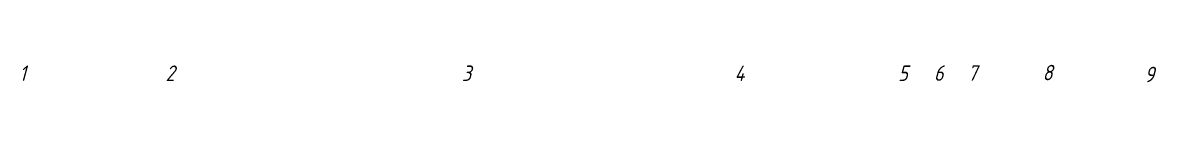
# Model space of a CAD drawing. Header units: millimetres. Extents: x 193 to 2720, y 325 to 2799.
# Drawn here: x 224.8 to 589.9, y 1613.1 to 1618.8 of the extents above; entities that cross this region are included whole.
import ezdxf

# ---------------------------------------------------------------- set-up
doc = ezdxf.new("R2010")
doc.units = ezdxf.units.MM
doc.layers.add('标注', color=191, linetype='Continuous')
doc.styles.get("Standard").update_dxf_attribs({"font": 'gbeitc.shx', "bigfont": 'gbcbig.shx'})

msp = doc.modelspace()

# ---------------------------------------------------------------- texts
at = {"layer": '标注', "char_height": 5, "attachment_point": 1}
for s, insert in [('1', (223.7065, 1618.5391)), ('2', (270.8203, 1618.5391)), ('3', (366.2388, 1618.5249)), ('4', (454.058, 1618.5249)), ('5', (506.7672, 1618.5354)), ('6', (518.2745, 1618.5833)), ('7', (529.1712, 1618.6069)), ('8', (553.2714, 1618.7442)), ('9', (586.0794, 1618.1324))]:
    msp.add_mtext_dynamic_manual_height_columns(s, width=8.672561, gutter_width=12.5, heights=[0], dxfattribs=dict(at, insert=insert))

doc.saveas('drawing.dxf')
